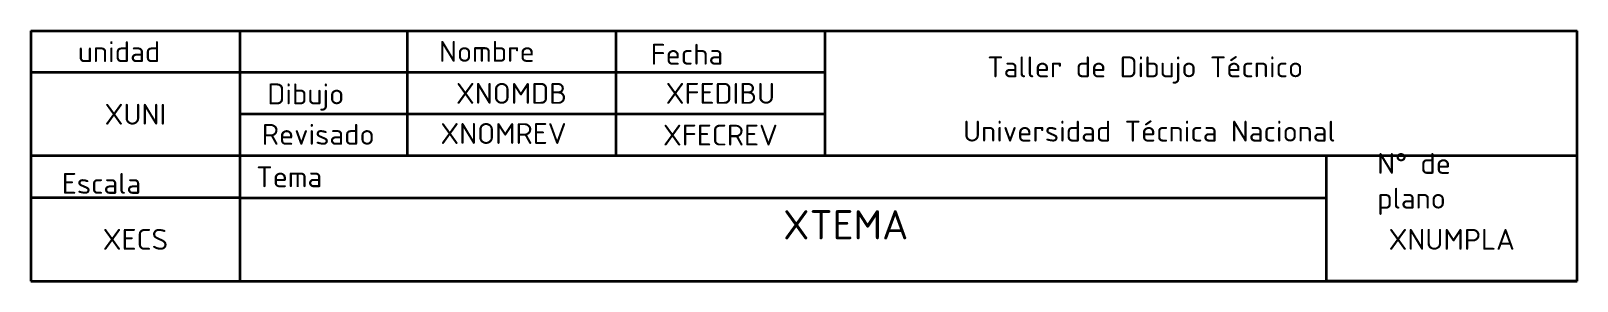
# Model space of a CAD drawing. Header units: millimetres. Extents: x 3440 to 3625, y 1814 to 1844.
import ezdxf
from ezdxf.enums import TextEntityAlignment as Align

# ---------------------------------------------------------------- set-up
doc = ezdxf.new("R2010")
doc.units = ezdxf.units.MM
doc.layers.add('CajetinAtributos', color=132, linetype='Continuous')
doc.layers.add('CajetinTexto', color=1, linetype='Continuous')
doc.layers.add('CajetinLine', color=104, linetype='Continuous', lineweight=35)
doc.styles.get("Standard").update_dxf_attribs({"font": 'isocpeur.ttf'})

msp = doc.modelspace()

# ---------------------------------------------------------------- linework, layer by layer
at = {"layer": 'CajetinLine'}
for p, q in [((3439.7, 1843.51), (3439.7, 1828.51)), ((3439.7, 1843.51), (3464.7, 1843.51)), ((3464.7, 1843.51), (3484.7, 1843.51)), ((3464.7, 1843.51), (3464.7, 1828.51)), ((3484.7, 1843.51), (3509.7, 1843.51)), ((3484.7, 1843.51), (3484.7, 1828.51)), ((3509.7, 1843.51), (3534.7, 1843.51)), ((3509.7, 1843.51), (3509.7, 1828.51)), ((3534.7, 1843.51), (3534.7, 1838.51)), ((3534.7, 1843.51), (3624.7, 1843.51)), ((3624.7, 1828.51), (3624.7, 1843.51)), ((3534.7, 1838.51), (3439.7, 1838.51)), ((3534.7, 1838.51), (3534.7, 1828.51)), ((3534.7, 1838.51), (3534.7, 1833.51)), ((3534.7, 1833.51), (3464.7, 1833.51)), ((3439.7, 1828.51), (3439.7, 1813.51)), ((3534.7, 1828.51), (3439.7, 1828.51)), ((3464.7, 1828.51), (3464.7, 1823.51)), ((3624.7, 1828.51), (3534.7, 1828.51)), ((3594.7, 1813.51), (3594.7, 1828.51)), ((3624.7, 1813.51), (3624.7, 1828.51)), ((3464.7, 1823.51), (3439.7, 1823.51)), ((3464.7, 1823.51), (3464.7, 1813.51)), ((3464.7, 1823.51), (3594.7, 1823.51)), ((3439.7, 1813.51), (3624.7, 1813.51)), ((3624.7, 1813.51), (3594.7, 1813.51))]:
    msp.add_line(p, q, dxfattribs=at)

# ---------------------------------------------------------------- texts
at = {"layer": 'CajetinAtributos'}
for tag, text, p in [('XNOMDB', 'M.Rodriguz.C', (3497.2, 1836.01)), ('XFEDIBU', '', (3522.2, 1836.01)), ('XUNI', 'mm', (3452.2, 1833.51)), ('XNOMREV', 'M.Rodriguez.C', (3496.24, 1831.2)), ('XFECREV', '', (3522.2, 1831.01)), ('XECS', '1;1', (3452.2, 1818.51)), ('XNUMPLA', '', (3609.7, 1818.51))]:
    msp.add_attdef(tag, text=text, height=2.5, dxfattribs=at).set_placement(p, align=Align.MIDDLE_CENTER)
msp.add_attdef('XTEMA', (3529.7, 1818.51), '', height=3.5, dxfattribs=at)
at = {"layer": 'CajetinTexto', "char_height": 2.5, "attachment_point": 4}
for s, width, insert in [('unidad', 16.2289, (3445.31, 1841.01)), ('Nombre', 16.3068, (3488.53, 1841.04)), ('Fecha', 15.3788, (3513.85, 1840.7)), ('Taller de Dibujo Técnico', 54.6515, (3554.12, 1838.81)), ('Dibujo', 13.9205, (3467.98, 1835.57)), ('Revisado', 14.3182, (3467.32, 1831.1)), ('Universidad Técnica Nacional', 45.1353, (3551.24, 1831.48)), ('N° de plano', 17.5044, (3600.78, 1825.15)), ('Escala', 12.8909, (3443.4, 1825.22)), ('Tema', 15.5114, (3466.66, 1826.01))]:
    msp.add_mtext_dynamic_manual_height_columns(s, width=width, gutter_width=12.5, heights=[0], dxfattribs=dict(at, insert=insert))

doc.saveas('drawing.dxf')
